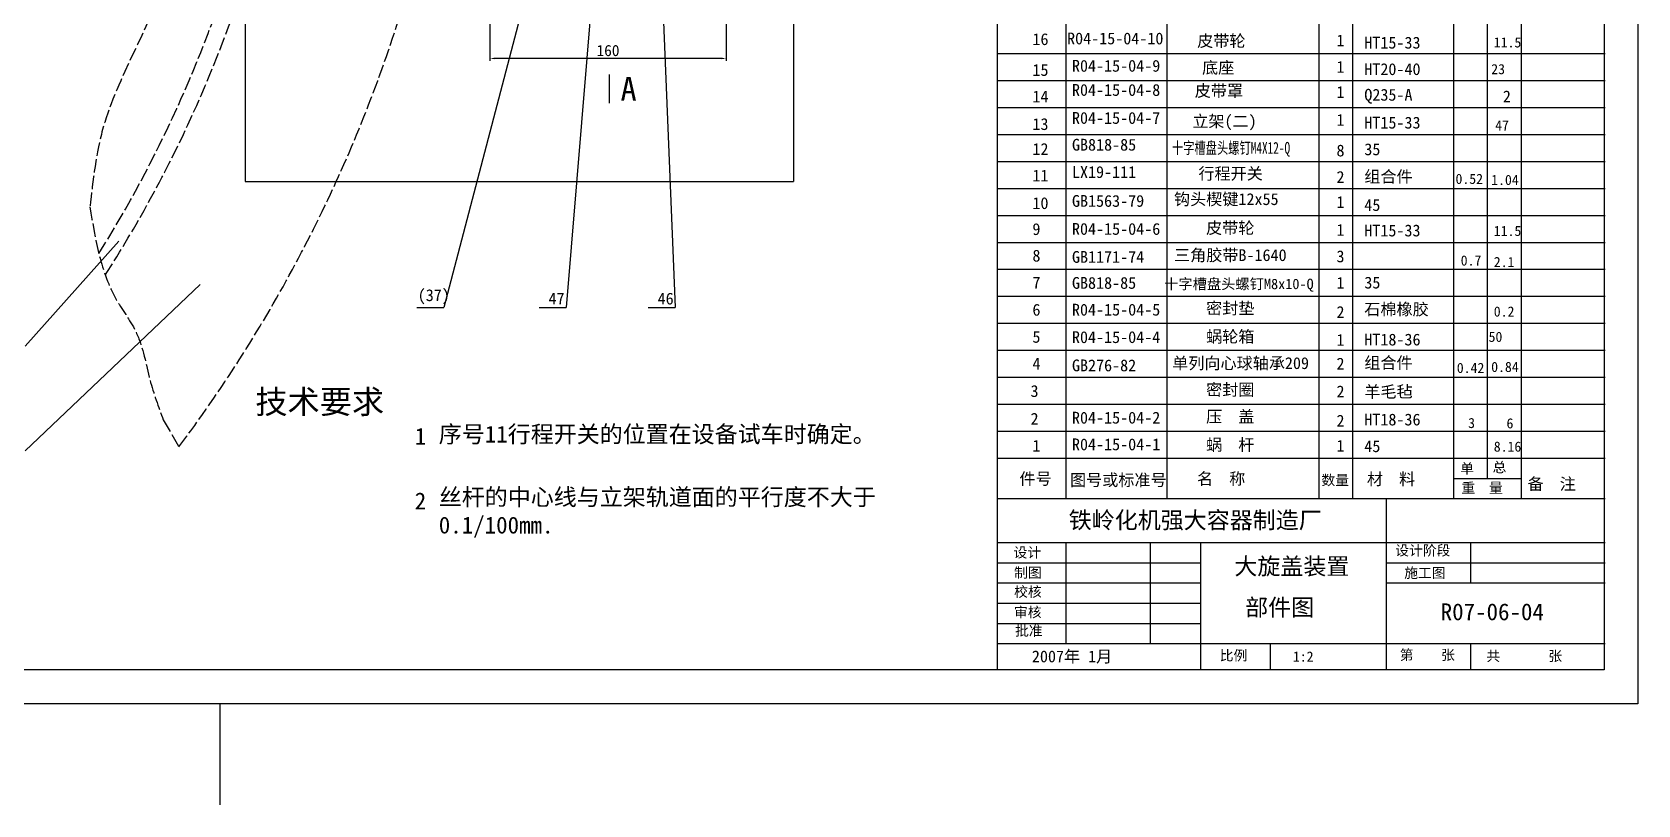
# Model space of a CAD drawing. Header units: millimetres. Extents: x 426 to 3129, y 89 to 2051.
# Drawn here: x 1610 to 3039, y 89 to 777 of the extents above; entities that cross this region are included whole.
import ezdxf

# ---------------------------------------------------------------- set-up
doc = ezdxf.new("R2010")
doc.units = ezdxf.units.MM
doc.linetypes.add('ACAD_ISO02W100', pattern=[15, 12, -3])
for name, color, linetype in [('3', 5, 'Continuous'), ('LAYER1', 5, 'Continuous'), ('LAYER3', 3, 'ACAD_ISO02W100'), ('TEXT', 5, 'Continuous'), ('图层1', 7, 'Continuous'), ('图层2', 3, 'ACAD_ISO02W100')]:
    doc.layers.add(name, color=color, linetype=linetype)
doc.styles.add('STYLE3', font='SimSun.ttf')
doc.dimstyles.get("Standard").update_dxf_attribs({"dimtxt": 0.18, "dimasz": 0.18, "dimexe": 0.18, "dimexo": 0.0625, "dimgap": 0.09, "dimtad": 0, "dimtih": 1, "dimtoh": 1, "dimdec": 4, "dimzin": 0, "dimdsep": 46, "dimtxsty": 'Standard', "dimcen": 0.09, "dimadec": 0, "dimazin": 0, "dimtfac": 1, "dimtdec": 4, "dimtofl": 0, "dimtmove": 0, "dimatfit": 3, "dimfxl": 0, "dimtolj": 1, "dimtzin": 0, "dimarcsym": 0})

# ---------------------------------------------------------------- blocks, each defined once
blk = doc.blocks.new('*D9')
at = {"layer": '3', "color": 0, "lineweight": -2}
for p, q in [((2227.5, 801.1), (2227.5, 751.1)), ((2017.5, 789.1), (2017.5, 751.1)), ((2223.5, 753.1), (2021.5, 753.1))]:
    blk.add_line(p, q, dxfattribs=at)
at = {"layer": '3', "color": 0}
for points in [[(2021.5, 753.8), (2021.5, 752.4), (2017.5, 753.1)], [(2223.5, 753.8), (2223.5, 752.4), (2227.5, 753.1)]]:
    blk.add_solid(points, dxfattribs=at)
at = {"layer": 'DEFPOINTS', "color": 0}
for p in [(2227.5, 801.2), (2017.5, 789.2), (2017.5, 753.1)]:
    blk.add_point(p, dxfattribs=at)
at = {"layer": '3', "color": 0, "insert": (2122.5, 760.1), "char_height": 10, "attachment_point": 5}
blk.add_mtext('\\A1;160', dxfattribs=at)

msp = doc.modelspace()

# ---------------------------------------------------------------- linework, layer by layer
for p, q in [((3008.67769, 1931.0539), (3008.67769, 209.0539)), ((2468.67769, 1261.20564), (2468.67769, 713.0539)), ((2468.67769, 1117.20564), (2468.67769, 569.0539)), ((2468.67769, 757.20564), (2468.67769, 209.0539)), ((3008.67769, 209.0539), (590.67769, 209.0539))]:
    msp.add_line(p, q)
at = {"layer": '3'}
for p, q in [((2114.17562, 881.02286), (2085.15065, 531.62489)), ((2059.54994, 848.00955), (1976.30162, 531.62489)), ((2169.40449, 847.02232), (2182.20749, 531.62489)), ((1603.92258, 497.1221), (1687.36216, 590.61242)), ((1603.92258, 403.94274), (1759.72959, 551.88667)), ((1952.30162, 531.62489), (1976.30162, 531.62489)), ((2061.15065, 531.62489), (2085.15065, 531.62489)), ((2158.20749, 531.62489), (2182.20749, 531.62489)), ((1777.17769, 179.0539), (1777.17769, 89.0539))]:
    msp.add_line(p, q, dxfattribs=at)
at = {"layer": 'LAYER3'}
msp.add_line((1726.86791, 431.51566), (1740.82365, 407.64004), dxfattribs=at)
msp.add_spline([(1661.6592, 620.95704), (1685.37149, 538.07642), (1703.15574, 508.4762), (1715.01183, 467.03596), (1726.86791, 431.51566)], degree=3, dxfattribs=at)
at = {"layer": 'TEXT'}
for p, q in [((3038.67769, 1961.0539), (3038.67769, 179.0539)), ((2529.70192, 1117.20564), (2529.70192, 721.20564)), ((2619.70192, 1117.20564), (2619.70192, 721.20564)), ((2754.70192, 1117.20564), (2754.70192, 721.20564)), ((2784.70192, 1117.20564), (2784.70192, 721.20564)), ((2874.70192, 1117.20564), (2874.70192, 721.20564)), ((2904.70192, 1117.20564), (2904.70192, 739.20564)), ((2934.70192, 1117.20564), (2934.70192, 721.20564)), ((3009.70192, 757.20564), (2469.70192, 757.20564)), ((2529.70192, 757.20564), (2529.70192, 361.20564)), ((2619.70192, 757.20564), (2619.70192, 361.20564)), ((2754.70192, 757.20564), (2754.70192, 361.20564)), ((2784.70192, 757.20564), (2784.70192, 361.20564)), ((2874.70192, 757.20564), (2874.70192, 361.20564)), ((2904.70192, 757.20564), (2904.70192, 379.20564)), ((2934.70192, 757.20564), (2934.70192, 361.20564)), ((3009.70192, 733.20564), (2469.70192, 733.20564)), ((3009.70192, 709.20564), (2469.70192, 709.20564)), ((3009.70192, 685.20564), (2469.70192, 685.20564)), ((3009.70192, 661.20564), (2469.70192, 661.20564)), ((3009.70192, 637.20564), (2469.70192, 637.20564)), ((3009.70192, 613.20564), (2469.70192, 613.20564)), ((3009.70192, 589.20564), (2469.70192, 589.20564)), ((3009.70192, 565.20564), (2469.70192, 565.20564)), ((3009.70192, 541.20564), (2469.70192, 541.20564)), ((3009.70192, 517.20564), (2469.70192, 517.20564)), ((3009.70192, 493.20564), (2469.70192, 493.20564)), ((3009.70192, 493.20564), (2469.70192, 493.20564)), ((3009.70192, 469.20564), (2469.70192, 469.20564)), ((3009.70192, 445.20564), (2469.70192, 445.20564)), ((3009.70192, 421.20564), (2469.70192, 421.20564)), ((3009.70192, 397.20564), (2469.70192, 397.20564)), ((2934.70192, 379.20564), (2874.70192, 379.20564)), ((3009.70192, 361.20564), (2469.70192, 361.20564)), ((2814.70192, 361.20564), (2814.70192, 209.0539)), ((3009.70192, 322.20564), (2469.70192, 322.20564)), ((2529.70192, 322.20564), (2529.70192, 232.20564)), ((2604.70192, 322.20564), (2604.70192, 232.20564)), ((2649.70192, 322.20564), (2649.70192, 209.0539)), ((2889.70192, 322.20564), (2889.70192, 286.20564)), ((2649.70192, 304.20564), (2469.70192, 304.20564)), ((3009.70192, 304.20564), (2814.70192, 304.20564)), ((2649.70192, 286.20564), (2469.70192, 286.20564)), ((3009.70192, 286.20564), (2814.70192, 286.20564)), ((2649.70192, 268.20564), (2469.70192, 268.20564)), ((2649.70192, 250.20564), (2469.70192, 250.20564)), ((3009.70192, 232.20564), (2469.70192, 232.20564)), ((2711.57412, 232.20564), (2711.57412, 209.0539)), ((2889.70192, 232.20564), (2889.70192, 209.0539)), ((3038.67769, 179.0539), (515.67769, 179.0539))]:
    msp.add_line(p, q, dxfattribs=at)
at = {"layer": '图层1'}
for p, q in [((2287.48194, 823.6862), (2287.48194, 643.6862)), ((1799.65613, 801.18614), (1799.65613, 643.6862)), ((2123.74537, 713.19735), (2123.74537, 738.82789)), ((1799.65613, 643.6862), (2287.48194, 643.6862))]:
    msp.add_line(p, q, dxfattribs=at)
at = {"layer": '图层2', "linetype": 'ACAD_ISO02W100'}
for radius, start, end in [(1281, 323.19365254, 29.0585919), (1140, 327.36813341, 27.87030374), (1125, 328.03120006, 26.88399919)]:
    msp.add_arc((715.17178, 1175.1029), radius, start, end, dxfattribs=at)
msp.add_spline([(1690.20332, 1502.52659), (1720.93987, 1254.40153), (1715.01183, 1106.40047), (1726.86791, 822.23844), (1673.51541, 691.99756), (1661.6592, 620.95704)], degree=3, dxfattribs=at)

# ---------------------------------------------------------------- texts
at = {"layer": '3', "attachment_point": 1}
for s, insert, char_height, width in [('\\f宋体|b0|i0|c134|p2;R04-15-04-10', (2530.88347, 776.14622), 10.5, 80.5962), ('\\f宋体|b0|i0|c134|p2;HT15-33', (2795.31327, 772.38733), 10.5, 80.5962), ('\\f宋体|b0|i0|c134|p2;R04-15-04-9', (2535.22123, 751.80976), 10.5, 80.5962), ('\\f宋体|b0|i0|c134|p2;HT20-40', (2795.31327, 748.82234), 10.5, 80.5962), ('\\f宋体|b0|i0|c134|p2;R04-15-04-8', (2535.22123, 730.3231), 10.5, 80.5962), ('\\f宋体|b0|i0|c134|p2;Q235-A', (2795.31327, 726.03377), 10.5, 80.5962), ('\\f宋体|b0|i0|c134|p2;R04-15-04-7', (2535.22123, 705.41432), 10.5, 80.5962), ('\\f宋体|b0|i0|c134|p2;HT15-33', (2795.31327, 701.24011), 10.5, 80.5962), ('\\f宋体|b0|i0|c134|p2;GB818-85', (2535.22123, 681.58861), 10.5, 80.5962), ('\\f宋体|b0|i0|c134|p2;35', (2795.31327, 677.52436), 10.5, 80.5962), ('\\f宋体|b0|i0|c134|p2;LX19-111', (2535.22123, 657.28343), 10.5, 80.5962), ('\\f宋体|b0|i0|c134|p2;组合件', (2795.31327, 653.20199), 10.5, 80.5962), ('\\f宋体|b0|i0|c134|p2;GB1563-79', (2535.22123, 631.5958), 10.5, 80.5962), ('\\f宋体|b0|i0|c134|p2;45', (2795.31327, 627.93691), 10.5, 80.5962), ('\\f宋体|b0|i0|c134|p2;R04-15-04-6', (2535.22123, 606.68696), 10.5, 80.5962), ('\\f宋体|b0|i0|c134|p2;HT15-33', (2795.31327, 605.29909), 10.5, 80.5962), ('\\f宋体|b0|i0|c134|p2;GB1171-74', (2535.22123, 581.77807), 10.5, 80.5962), ('\\f宋体|b0|i0|c134|p2;GB818-85', (2535.22123, 558.67208), 10.5, 80.5962), ('\\f宋体|b0|i0|c134|p2;35', (2795.31327, 558.94552), 10.5, 80.5962), ('\\f宋体|b0|i0|c134|p2;(37)', (1953.20841, 547.73966), 10.5, 21.6078), ('\\f宋体|b0|i0|c134|p2;47', (2069.60379, 544.7252), 10.5, 21.6078), ('\\f宋体|b0|i0|c134|p2;46', (2166.66063, 544.7252), 10.5, 21.6078), ('\\f宋体|b0|i0|c134|p2;R04-15-04-5', (2535.22123, 534.84624), 10.5, 80.5962), ('\\f宋体|b0|i0|c134|p2;石棉橡胶', (2795.31327, 535.22991), 10.5, 80.5962), ('\\f宋体|b0|i0|c134|p2;R04-15-04-4', (2535.22123, 510.41779), 10.5, 80.5962), ('\\f宋体|b0|i0|c134|p2;HT18-36', (2795.31327, 508.28016), 10.5, 80.5962), ('\\f宋体|b0|i0|c134|p2;组合件', (2795.31327, 487.61559), 10.5, 80.5962), ('\\f宋体|b0|i0|c134|p2;GB276-82', (2535.22123, 485.28915), 10.5, 80.5962), ('\\f宋体|b0|i0|c134|p2;技术要求', (1808.72633, 458.18861), 21, 433.2597), ('\\f宋体|b0|i0|c134|p2;羊毛毡', (2795.31327, 461.92659), 10.5, 80.5962), ('\\f宋体|b0|i0|c134|p2;序号11行程开关的位置在设备试车时确定。', (1971.94614, 426.37707), 15, 433.2597), ('\\f宋体|b0|i0|c134|p2;R04-15-04-2', (2535.22123, 438.76103), 10.5, 80.5962), ('\\f宋体|b0|i0|c134|p2;HT18-36', (2795.31327, 437.1328), 10.5, 80.5962), ('\\f宋体|b0|i0|c134|p2;R04-15-04-1', (2535.22123, 415.02267), 10.5, 80.5962), ('\\f宋体|b0|i0|c134|p2;45', (2795.31327, 413.41706), 10.5, 80.5962), ('\\f宋体|b0|i0|c134|p2;丝杆的中心线与立架轨道面的平行度不大于0.1/100mm.', (1971.94614, 370.48117), 15, 433.2597), ('\\f宋体|b0|i0|c134|p2;材  料', (2797.61952, 384.15395), 10.5, 80.5962), ('{\\fSimSun|b0|i0|c134|p2;大旋盖装置}', (2679.7123, 308.86039), 15, 120), ('\\f宋体|b0|i0|c134|p2;部件图', (2689.30423, 272.28689), 15, 80.5962), ('{\\fSimSun|b0|i0|c134|p2;R07-06-04}', (2863.24526, 268.3201), 15, 120.5714286)]:
    msp.add_mtext(s, dxfattribs=dict(at, insert=insert, char_height=char_height, width=width))
at = {"layer": 'LAYER1', "char_height": 9, "attachment_point": 1}
for s, insert, width in [('\\f宋体|b0|i0|c134|p2;设计', (2483.27079, 318.15541), 48.9942), ('\\f宋体|b0|i0|c134|p2;制图', (2483.74448, 300.14607), 51.7161), ('\\f宋体|b0|i0|c134|p2;校核', (2483.74427, 283.19902), 48.9942), ('\\f宋体|b0|i0|c134|p2;审核', (2483.6527, 265.02067), 53.0769), ('\\f宋体|b0|i0|c134|p2;批准', (2484.58874, 248.49796), 54.438), ('\\f宋体|b0|i0|c134|p2;比例', (2666.71949, 226.51195), 54.438), ('\\f宋体|b0|i0|c0|p2;1:2', (2731.76614, 225.51259), 54.438)]:
    msp.add_mtext(s, dxfattribs=dict(at, insert=insert, width=width))
at = {"layer": 'TEXT'}
for s, height, p in [('16', 10.5, (2500.05527, 764.9994)), ('1', 10.5, (2770.54729, 763.854)), ('11.5', 9, (2910.4786, 762.88617)), ('15', 10.5, (2500.05527, 737.5976)), ('1', 10.5, (2770.54729, 740.31089)), ('23', 9, (2908.21403, 739.11356)), ('14', 10.5, (2500.05527, 713.99521)), ('1', 10.5, (2770.54729, 718.00698)), ('2', 10.5, (2918.54996, 714.04224)), ('1', 10.5, (2770.54729, 693.22477)), ('13', 10.5, (2500.05527, 689.4488)), ('47', 9, (2911.69385, 688.97105)), ('12', 10.5, (2500.05527, 667.26258)), ('8', 10.5, (2770.54729, 665.96449)), ('11', 10.5, (2500.05527, 643.66025)), ('2', 10.5, (2770.54729, 642.42126)), ('0.52', 9, (2876.43898, 641.47504)), ('1.04', 9, (2908.17275, 640.55761)), ('10', 10.5, (2500.05527, 619.11377)), ('1', 10.5, (2770.54729, 620.11735)), ('9', 10.5, (2500.05527, 596.02846)), ('1', 10.5, (2770.54729, 595.33514)), ('11.5', 9, (2910.4786, 595.19788)), ('8', 10.5, (2500.05527, 572.42614)), ('3', 10.5, (2770.54729, 571.79203)), ('0.7', 9, (2881.0513, 568.85481)), ('2.1', 9, (2910.47882, 567.53297)), ('7', 10.5, (2500.05527, 548.35174)), ('1', 10.5, (2770.54729, 548.24891)), ('6', 10.5, (2500.05527, 524.27734)), ('2', 10.5, (2770.54729, 522.22761)), ('0.2', 9, (2910.47882, 523.44219)), ('5', 10.5, (2500.05527, 500.20294)), ('1', 10.5, (2770.54729, 497.4454)), ('50', 9, (2905.86645, 500.96447)), ('4', 10.5, (2500.05527, 476.27852)), ('2', 10.5, (2770.54729, 476.38046)), ('0.42', 9, (2877.5923, 473.29955)), ('0.84', 9, (2908.17274, 474.16421)), ('3', 10.5, (2498.3704, 451.96492)), ('2', 10.5, (2770.54729, 451.59837)), ('2', 10.5, (2498.39691, 427.30047)), ('2', 10.5, (2770.54729, 425.57695)), ('3', 9, (2887.65845, 424.30869)), ('6', 9, (2921.813, 424.0217)), ('1', 15, (1950.54406, 409.43293)), ('1', 10.5, (2500.05527, 403.27305)), ('1', 10.5, (2770.54729, 403.27305)), ('8.16', 9, (2910.47882, 403.27305)), ('2', 15, (1950.54406, 351.95595))]:
    msp.add_text(s, height=height, dxfattribs=at).set_placement(p)
at = {"layer": 'TEXT', "style": 'STYLE3', "width": 0.7}
msp.add_text('十字槽盘头螺钉M4X12-Q', height=10.5, dxfattribs=at).set_placement((2624.12163, 668.30416))
at = {"layer": 'TEXT', "attachment_point": 1}
for s, insert, char_height, width in [('\\f宋体|b0|i0|c134|p2;皮带轮', (2646.63867, 773.98783), 10.5, 120), ('\\f宋体|b0|i0|c134|p2;底座', (2650.97642, 750.16199), 10.5, 120), ('\\f宋体|b0|i0|c134|p2;皮带罩', (2644.46979, 729.58509), 10.5, 120), ('\\f宋体|b0|i0|c134|p2;立架\\f宋体|b0|i0|c0|p2;(\\f宋体|b0|i0|c134|p2;二\\f宋体|b0|i0|c0|p2;)', (2642.30069, 702.51032), 10.5, 120), ('\\f宋体|b0|i0|c134|p2;行程开关', (2647.72311, 655.94159), 10.5, 120), ('\\f宋体|b0|i0|c134|p2;钩头楔键\\f宋体|b0|i0|c0|p2;12x55', (2626.03388, 633.19869), 10.5, 120), ('\\f宋体|b0|i0|c134|p2;皮带轮', (2654.57241, 607.63022), 10.5, 120), ('\\f宋体|b0|i0|c134|p2;三角胶带\\f宋体|b0|i0|c0|p2;B-1640', (2626.03388, 583.38102), 10.5, 120), ('\\f宋体|b0|i0|c134|p2;十字槽盘头螺钉M8x10-Q', (2617.20125, 557.16326), 9.3, 150), ('\\f宋体|b0|i0|c134|p2;密封垫', (2654.57241, 536.1526), 10.5, 120), ('\\f宋体|b0|i0|c134|p2;蜗轮箱', (2654.57241, 510.90997), 10.5, 120), ('\\f宋体|b0|i0|c134|p2;单列向心球轴承209', (2624.40347, 487.29569), 10.5, 300), ('\\f宋体|b0|i0|c134|p2;密封圈', (2654.57241, 463.68154), 10.5, 120), ('\\f宋体|b0|i0|c134|p2;压  盖', (2654.57241, 439.7656), 10.5, 120), ('\\f宋体|b0|i0|c134|p2;蜗  杆', (2654.57241, 414.71072), 10.5, 120), ('\\f宋体|b0|i0|c134|p2;件号', (2488.53609, 384.48328), 10.5, 120), ('\\f宋体|b0|i0|c134|p2;名  称', (2646.50107, 384.48328), 10.5, 120), ('\\f宋体|b0|i0|c134|p2;单', (2880.56622, 392.8281), 9, 120), ('\\f宋体|b0|i0|c134|p2;总', (2909.39185, 393.97977), 9, 120), ('\\f宋体|b0|i0|c134|p2;图号或标准号', (2533.50438, 383.33161), 10.5, 120), ('\\f宋体|b0|i0|c134|p2;数量', (2757.19217, 382.46269), 9, 120), ('\\f宋体|b0|i0|c134|p2;重  量', (2881.71924, 375.55242), 9, 120), ('\\f宋体|b0|i0|c134|p2;备  注', (2940.52373, 379.87648), 10.5, 120), ('\\f宋体|b0|i0|c134|p2;铁岭化机强大容器制造厂', (2532.35137, 349.93192), 15, 300), ('\\f宋体|b0|i0|c134|p2;设计阶段', (2822.82302, 319.94895), 9, 120), ('\\f宋体|b0|i0|c134|p2;施工图', (2830.82881, 299.96173), 9, 120), ('{\\fSimSun|b0|i0|c134|p2;2007年 1月}', (2499.5731, 226.38911), 10.5, 120), ('\\f宋体|b0|i0|c134|p2;第    张', (2826.82597, 227.00818), 9, 120), ('\\f宋体|b0|i0|c134|p2;共       张', (2903.88137, 226.00882), 9, 120)]:
    msp.add_mtext(s, dxfattribs=dict(at, insert=insert, char_height=char_height, width=width))
at = {"layer": '图层1'}
msp.add_text('A', height=21, dxfattribs=at).set_placement((2133.6677, 715.59485))

# ---------------------------------------------------------------- dimensions: what is measured, and where the dimension line sits
at = {"layer": '3'}
dim = msp.add_linear_dim(base=(2017.48194, 753.10399), p1=(2227.48194, 801.18614), p2=(2017.48194, 789.18614), text='160', dimstyle='Standard', override={"dimtxt": 10, "dimasz": 4, "dimexe": 2, "dimgap": 2, "dimtad": 1, "dimtih": 0, "dimtoh": 0, "dimtofl": 1}, dxfattribs=at)
dim.commit()
dim.dimension.update_dxf_attribs({"geometry": '*D9', "text_midpoint": (2122.48194, 760.10399)})

doc.saveas('drawing.dxf')
